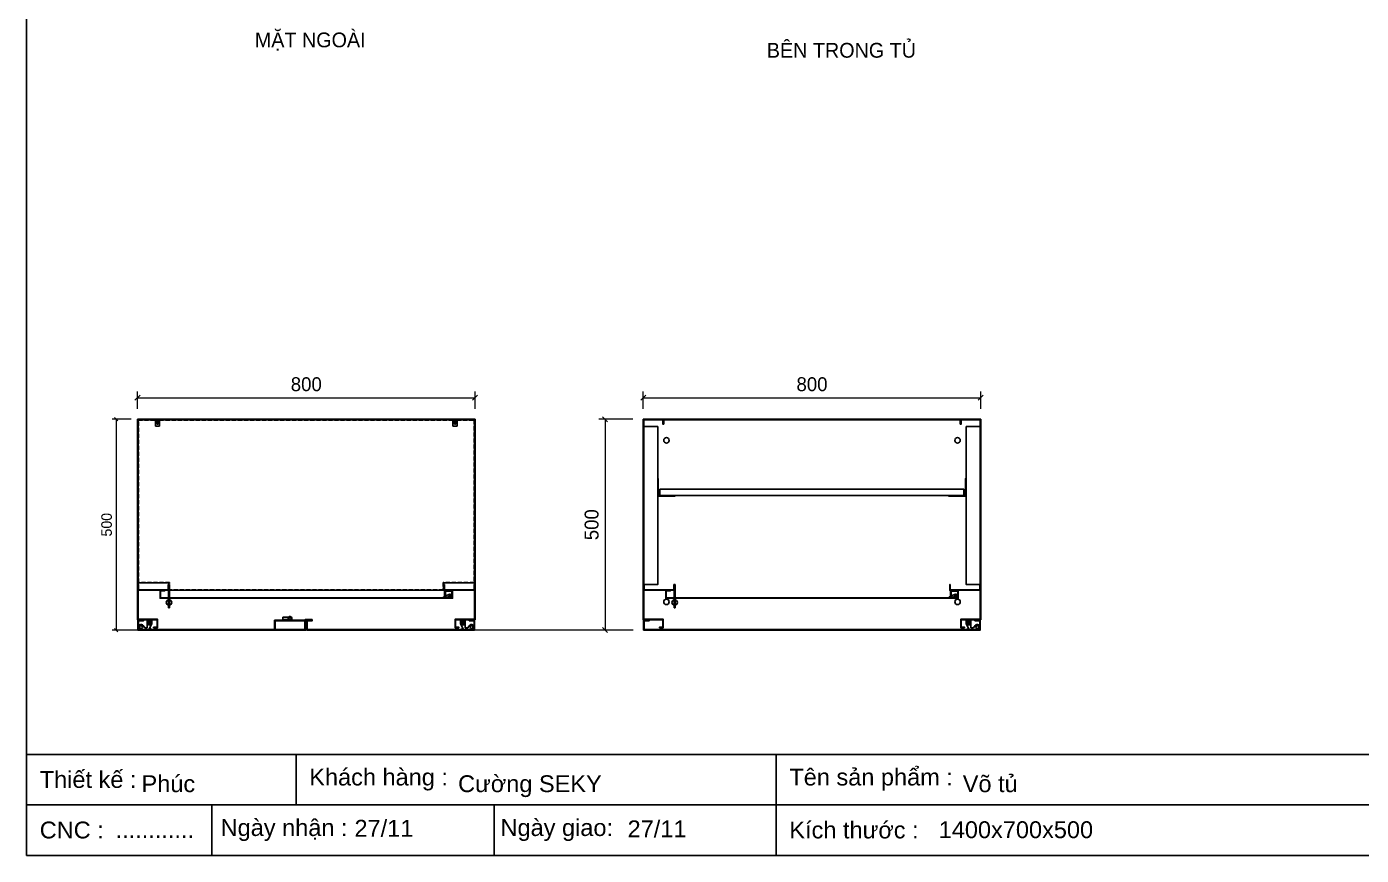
# Model space of a CAD drawing. Header units: millimetres. Extents: x 0 to 5930, y 0 to 4193.
# Drawn here: x 0 to 3163, y 0 to 1965 of the extents above; entities that cross this region are included whole.
import ezdxf

# ---------------------------------------------------------------- set-up
doc = ezdxf.new("R2010")
doc.units = ezdxf.units.MM
doc.linetypes.add('HIDDEN2', pattern=[4.7625, 3.175, -1.5875])
doc.layers.add('Ghi chu', color=7, linetype='Continuous')
doc.styles.add('Arial', font='arial.ttf')
doc.dimstyles.new('Dim-25', dxfattribs={"dimtxt": 25, "dimasz": 8, "dimexe": 10, "dimexo": 15, "dimgap": 10, "dimtad": 1, "dimdec": 0, "dimtxsty": 'Standard', "dimblk": 'OBLIQUE', "dimcen": 10, "dimclrd": 5, "dimclre": 5, "dimclrt": 3, "dimazin": 3, "dimtfac": 1, "dimtdec": 0, "dimtmove": 0, "dimatfit": 3, "dimldrblk": 'OBLIQUE', "dimlwd": 9, "dimlwe": 9})
doc.dimstyles.new('Dim-33', dxfattribs={"dimtxt": 33, "dimasz": 12, "dimexe": 15, "dimexo": 25, "dimgap": 15, "dimtad": 1, "dimdec": 0, "dimtxsty": 'Standard', "dimblk": 'OBLIQUE', "dimcen": 10, "dimclrd": 5, "dimclre": 5, "dimclrt": 3, "dimazin": 3, "dimtfac": 1, "dimtdec": 0, "dimtmove": 0, "dimatfit": 3, "dimldrblk": 'OPEN30', "dimlwd": 9, "dimlwe": 9})

# ---------------------------------------------------------------- blocks, each defined once
blk = doc.blocks.new('KHUNG CHUẨN')
at = {"color": 7}
for p, q in [((19889.2, -28535.2), (16919.2, -28535.2)), ((17239.2, -28535.2), (17239.2, -28595.2)), ((17809.2, -28535.2), (17809.2, -28655.2)), ((18939.2, -28595.2), (16919.2, -28595.2)), ((17139.2, -28595.2), (17139.2, -28655.2)), ((17474.2, -28595.2), (17474.2, -28655.2))]:
    blk.add_line(p, q, dxfattribs=at)
blk.add_lwpolyline([(16919.2, -26555.2), (19889.2, -26555.2), (19889.2, -28655.2), (16919.2, -28655.2)], close=True, dxfattribs=at)
at = {"color": 2, "char_height": 20, "attachment_point": 4, "style": 'Arial'}
for s, insert, width in [('  Khách hàng :', (17239.2, -28565.2), 917.634), ('  Tên sản phẩm :', (17809.2, -28565.2), 917.634), ('  Thiết kế :', (16919.2, -28565.2), 917.634), ('  CNC :', (16919.2, -28625.2), 917.634), ('  Ngày nhận :', (17134, -28625.2), 556.651), ('  Ngày giao:', (17466.3, -28625.2), 556.651), ('  Kích thước :', (17809.2, -28625.2), 917.634)]:
    blk.add_mtext(s, dxfattribs=dict(at, insert=insert, width=width))
at = {"color": 3, "style": 'Arial'}
for tag, p in [('#01', (17055.6, -28580.1)), ('#02', (17431.4, -28580.1)), ('#03', (18030.6, -28580.1)), ('#08', (18751.7, -28580.1)), ('#10', (19064.8, -28580.1)), ('#04', (17024.8, -28634.6)), ('#05', (17308.5, -28633)), ('#06', (17632.7, -28633.7)), ('#07', (18002, -28634.7)), ('#09', (18753.8, -28632.6)), ('#11', (19060.3, -28625.7)), ('#12', (19806.5, -28628.9))]:
    blk.add_attdef(tag, p, '', height=20, dxfattribs=at)
blk = doc.blocks.new('HL011-1-4')
h = blk.add_hatch()
h.set_pattern_fill('ANSI31', color=2, scale=0.5, style=0)
h.paths.add_polyline_path([(2.5, 0), (8.5, 0), (8.5, 12), (2.5, 12)])
at = {"color": 1}
for p, q in [((7, 23.5), (0, 10)), ((0, 0), (0, 10)), ((11, 0), (0, 0)), ((7, 23.5), (26, 23.5)), ((11, 0), (11, 19.5)), ((11, 19.5), (17, 19.5)), ((17, 19.5), (21.2, 13.9))]:
    blk.add_line(p, q, dxfattribs=at)
at = {"color": 2}
blk.add_lwpolyline([(2.5, 0), (2.5, 12), (8.5, 12), (8.5, 0)], dxfattribs=at)
at = {"color": 1}
blk.add_lwpolyline([(5.7, 21), (3, 21), (3, 23.5), (7, 23.5)], dxfattribs=at)
blk.add_circle((26, 17.5), 3.5, dxfattribs=at)
blk.add_arc((26, 17.5), 6, 216.8699, 90, dxfattribs=at)
blk = doc.blocks.new('*D4')
at = {"color": 0, "linetype": 'ByBlock', "lineweight": -2}
for p, q in [((1467.4, 1091.2), (1455.4, 1079.2)), ((2255.4, 1079.2), (2267.4, 1091.2))]:
    blk.add_line(p, q, dxfattribs=at)
at = {"color": 5, "lineweight": 9, "ltscale": 3, "transparency": 16777216}
for p, q in [((1461.4, 1059.1), (1461.4, 1100.2)), ((1461.4, 1085.2), (2261.4, 1085.2)), ((2261.4, 1059.1), (2261.4, 1100.2))]:
    blk.add_line(p, q, dxfattribs=at)
at = {"layer": 'Defpoints', "color": 0, "ltscale": 3, "transparency": 16777216}
for p in [(2261.4, 1085.2), (1461.4, 1034.1), (2261.4, 1034.1)]:
    blk.add_point(p, dxfattribs=at)
at = {"color": 3, "ltscale": 3, "transparency": 16777216, "insert": (1861.4, 1117.1), "char_height": 33, "attachment_point": 5}
blk.add_mtext('800', dxfattribs=at)
blk = doc.blocks.new('_Oblique')
at = {"color": 0, "linetype": 'ByBlock', "lineweight": -2}
blk.add_line((-0.5, -0.5), (0.5, 0.5), dxfattribs=at)
blk = doc.blocks.new('_Open30')
at = {"color": 0, "linetype": 'ByBlock', "lineweight": -2}
for p, q in [((-1, 0.27), (0, 0)), ((0, 0), (-1, -0.27)), ((0, 0), (-1, 0))]:
    blk.add_line(p, q, dxfattribs=at)
blk = doc.blocks.new('*D5')
at = {"color": 5, "lineweight": 9, "ltscale": 3, "transparency": 16777216}
for p, q in [((1436.4, 1034.1), (1356, 1034.1)), ((1371, 1034.1), (1371, 534.1)), ((1437.4, 534.1), (1356, 534.1))]:
    blk.add_line(p, q, dxfattribs=at)
at = {"color": 0, "linetype": 'ByBlock', "lineweight": -2}
for p, q in [((1377, 1028.1), (1365, 1040.1)), ((1365, 540.1), (1377, 528.1))]:
    blk.add_line(p, q, dxfattribs=at)
at = {"layer": 'Defpoints', "color": 0, "ltscale": 3, "transparency": 16777216}
for p in [(1461.4, 1034.1), (1371, 534.1), (1462.4, 534.1)]:
    blk.add_point(p, dxfattribs=at)
at = {"color": 3, "ltscale": 3, "transparency": 16777216, "insert": (1339.2, 784.1), "char_height": 33, "attachment_point": 5, "rotation": 90}
blk.add_mtext('500', dxfattribs=at)
blk = doc.blocks.new('HL036-1-2')
at = {"layer": 'Ghi chu', "color": 1}
for p, q in [((-3, 17.8), (-18.9, 17.8)), ((-18.9, 15.8), (-18.9, 17.8)), ((-12.1, 15.8), (-18.9, 15.8)), ((-16.4, 1), (-16.4, 14)), ((-15.6, 15), (-3.9, 17.7)), ((0, 0), (-15.4, 0)), ((-14.4, 3), (-14.4, 11.9)), ((0, 2), (-13.4, 2)), ((-13.1, 12.8), (-4.3, 9.8)), ((-6.2, 2), (-6.2, 0)), ((-1.2, 2), (-1.2, 0)), ((0, 0), (0, 2))]:
    blk.add_line(p, q, dxfattribs=at)
for radius in [4.1, 2.1]:
    blk.add_circle((-3, 13.7), radius, dxfattribs=at)
for centre, start, end in [((-15.4, 14), 102.9616, 180), ((-15.4, 1), 180, 270), ((-13.4, 11.9), 71.3254, 180), ((-13.4, 3), 180, 270)]:
    blk.add_arc(centre, 1, start, end, dxfattribs=at)
blk = doc.blocks.new('*D7')
at = {"color": 0, "linetype": 'ByBlock', "lineweight": -2}
for p, q in [((268.7, 1091.2), (256.7, 1079.2)), ((1056.7, 1079.2), (1068.7, 1091.2))]:
    blk.add_line(p, q, dxfattribs=at)
at = {"color": 5, "lineweight": 9, "ltscale": 3, "transparency": 16777216}
for p, q in [((262.7, 1059.1), (262.7, 1100.2)), ((262.7, 1085.2), (1062.7, 1085.2)), ((1062.7, 1059.1), (1062.7, 1100.2))]:
    blk.add_line(p, q, dxfattribs=at)
at = {"layer": 'Defpoints', "color": 0, "ltscale": 3, "transparency": 16777216}
for p in [(1062.7, 1085.2), (262.7, 1034.1), (1062.7, 1034.1)]:
    blk.add_point(p, dxfattribs=at)
at = {"color": 3, "ltscale": 3, "transparency": 16777216, "insert": (662.7, 1117.1), "char_height": 33, "attachment_point": 5}
blk.add_mtext('800', dxfattribs=at)
blk = doc.blocks.new('HL035-1-4')
at = {"color": 1}
for p, q in [((0, 4.5), (18.5, 4.5)), ((0, 3), (17, 3)), ((18.5, 3), (0.2, 3)), ((4.4, 1), (2.9, 0.7)), ((17, 3), (17, -3)), ((18.5, 3), (18.5, 4.5)), ((0, -3), (17, -3))]:
    blk.add_line(p, q, dxfattribs=at)
for radius, start, end in [(4.5, 90, 221.8103), (4.5, 221.8103, 13.4301), (3, 90, 270), (3, 87.0927, 90), (3, 270, 13.4301)]:
    blk.add_arc((0, 0), radius, start, end, dxfattribs=at)
blk = doc.blocks.new('*D12')
at = {"color": 5, "lineweight": 9, "ltscale": 3, "transparency": 16777216}
for p, q in [((247.7, 1034.1), (202.3, 1034.1)), ((212.3, 1034.1), (212.3, 534.1)), ((1374.2, 534.1), (202.3, 534.1))]:
    blk.add_line(p, q, dxfattribs=at)
at = {"color": 0, "linetype": 'ByBlock', "lineweight": -2}
for p, q in [((216.3, 1030.1), (208.3, 1038.1)), ((208.3, 538.1), (216.3, 530.1))]:
    blk.add_line(p, q, dxfattribs=at)
at = {"layer": 'Defpoints', "color": 0, "ltscale": 3, "transparency": 16777216}
for p in [(262.7, 1034.1), (212.3, 534.1), (1389.2, 534.1)]:
    blk.add_point(p, dxfattribs=at)
at = {"color": 3, "ltscale": 3, "transparency": 16777216, "insert": (189.5, 784.1), "char_height": 25, "attachment_point": 5, "rotation": 90}
blk.add_mtext('500', dxfattribs=at)

msp = doc.modelspace()

# ---------------------------------------------------------------- linework, layer by layer
at = {"color": 3, "ltscale": 3}
for p, q in [((305.1, 1032.9), (305.1, 1017.9)), ((305.1, 1017.9), (315.1, 1017.9)), ((315.1, 1032.9), (315.1, 1017.9)), ((1010.3, 1032.9), (1010.3, 1017.9)), ((1020.3, 1017.9), (1010.3, 1017.9)), ((1020.3, 1032.9), (1020.3, 1017.9))]:
    msp.add_line(p, q, dxfattribs=at)
at = {"color": 7}
for points in [[(300.9, 539.6), (310.1, 539.6), (310.1, 560), (263.9, 560), (263.9, 1032.9), (308.9, 1032.9), (308.9, 1022.9), (310.1, 1022.9), (310.1, 1022.9), (310.1, 1022.9), (310.1, 1022.9), (310.1, 1022.9), (310.1, 1034.1), (262.7, 1034.1), (262.7, 558.8), (308.9, 558.8), (308.9, 540.8), (300.9, 540.8)], [(1014.1, 1022.9), (1014.1, 1032.9), (311.3, 1032.9), (311.3, 1022.9), (310.1, 1022.9), (310.1, 1034.1), (1015.3, 1034.1), (1015.3, 1022.9)], [(1024.5, 539.6), (1015.3, 539.6), (1015.3, 560), (1061.5, 560), (1061.5, 1032.9), (1016.5, 1032.9), (1016.5, 1022.9), (1015.3, 1022.9), (1015.3, 1022.9), (1015.3, 1022.9), (1015.3, 1022.9), (1015.3, 1022.9), (1015.3, 1034.1), (1062.7, 1034.1), (1062.7, 558.8), (1016.5, 558.8), (1016.5, 540.8), (1024.5, 540.8)], [(1499.6, 539.6), (1508.8, 539.6), (1508.8, 560), (1462.6, 560), (1462.6, 1032.9), (1507.6, 1032.9), (1507.6, 1022.9), (1508.8, 1022.9), (1508.8, 1022.9), (1508.8, 1022.9), (1508.8, 1022.9), (1508.8, 1022.9), (1508.8, 1034.1), (1461.4, 1034.1), (1461.4, 558.8), (1507.6, 558.8), (1507.6, 540.8), (1499.6, 540.8)], [(2212.8, 1022.9), (2212.8, 1032.9), (1510, 1032.9), (1510, 1022.9), (1508.8, 1022.9), (1508.8, 1034.1), (2214, 1034.1), (2214, 1022.9)], [(2223.2, 539.6), (2214, 539.6), (2214, 560), (2260.2, 560), (2260.2, 1032.9), (2215.2, 1032.9), (2215.2, 1022.9), (2214, 1022.9), (2214, 1022.9), (2214, 1022.9), (2214, 1022.9), (2214, 1022.9), (2214, 1034.1), (2261.4, 1034.1), (2261.4, 558.8), (2215.2, 558.8), (2215.2, 540.8), (2223.2, 540.8)], [(676.7, 559.3), (660.5, 559.3), (660.5, 535.3), (264.9, 535.3), (264.9, 556.3), (276.9, 556.3), (276.9, 557.5), (263.7, 557.5), (263.7, 534.1), (661.7, 534.1), (661.7, 558.1), (676.7, 558.1)], [(1048.5, 556.3), (1060.5, 556.3), (1060.5, 535.3), (664.9, 535.3), (664.9, 556.3), (676.9, 556.3), (676.9, 557.5), (663.7, 557.5), (663.7, 534.1), (1061.7, 534.1), (1061.7, 557.5), (1048.5, 557.5)], [(2247.2, 556.3), (2259.2, 556.3), (2259.2, 535.3), (1463.6, 535.3), (1463.6, 556.3), (1475.6, 556.3), (1475.6, 557.5), (1462.4, 557.5), (1462.4, 534.1), (2260.4, 534.1), (2260.4, 557.5), (2247.2, 557.5)]]:
    msp.add_lwpolyline(points, close=True, dxfattribs=at)
at = {"color": 3, "ltscale": 3}
for points in [[(1020.3, 1032.9), (1061.5, 1032.9), (1061.5, 646), (988.1, 646), (988.1, 628.8), (337.3, 628.8), (337.3, 646), (263.9, 646), (263.9, 1032.9), (305.1, 1032.9)], [(315.1, 1032.9), (1010.3, 1032.9)]]:
    msp.add_lwpolyline(points, dxfattribs=at)
at = {"color": 3, "linetype": 'HIDDEN2', "ltscale": 3}
for points in [[(1020.3, 1031.7), (1060.3, 1031.7), (1060.3, 647.2), (986.9, 647.2), (986.9, 630), (338.5, 630), (338.5, 647.2), (265.1, 647.2), (265.1, 1031.7), (305.1, 1031.7)], [(315.1, 1031.7), (1010.3, 1031.7)]]:
    msp.add_lwpolyline(points, dxfattribs=at)
at = {"color": 33}
for points in [[(1462.6, 1017), (1495.6, 1017), (1495.6, 642), (1462.6, 642)], [(2260.2, 1017), (2227.2, 1017), (2227.2, 642), (2260.2, 642)]]:
    msp.add_lwpolyline(points, close=True, dxfattribs=at)
at = {"color": 85}
for points in [[(1537.1, 852), (1495.6, 852), (1495.6, 893.5), (1497.1, 893.5), (1497.1, 853.5), (1537.1, 853.5)], [(2185.1, 852), (2226.6, 852), (2226.6, 893.5), (2225.1, 893.5), (2225.1, 853.5), (2185.1, 853.5)], [(1501.1, 868.5), (2221.1, 868.5), (2221.1, 853.5), (1501.1, 853.5)]]:
    msp.add_lwpolyline(points, close=True, dxfattribs=at)
at = {"color": 3}
for points in [[(335.1, 642), (335.1, 630), (265.1, 630), (265.1, 642), (263.9, 642), (263.9, 628.8), (336.3, 628.8), (336.3, 642)], [(990.3, 642), (990.3, 630), (1060.3, 630), (1060.3, 642), (1061.5, 642), (1061.5, 628.8), (989.1, 628.8), (989.1, 642)], [(1533.8, 642), (1533.8, 630), (1463.8, 630), (1463.8, 642), (1462.6, 642), (1462.6, 628.8), (1535, 628.8), (1535, 642)], [(2189, 642), (2189, 630), (2259, 630), (2259, 642), (2260.2, 642), (2260.2, 628.8), (2187.8, 628.8), (2187.8, 642)]]:
    msp.add_lwpolyline(points, close=True, dxfattribs=at)
at = {"ltscale": 3}
for points in [[(336.3, 642), (338.3, 642), (338.3, 587), (336.3, 587)], [(1535, 642), (1537, 642), (1537, 587), (1535, 587)]]:
    msp.add_lwpolyline(points, close=True, dxfattribs=at)
at = {"color": 6}
for points in [[(998.1, 627), (1008.1, 627), (1008.1, 611), (317.3, 611), (317.3, 627), (327.3, 627), (327.3, 628.2), (316.1, 628.2), (316.1, 609.8), (1009.3, 609.8), (1009.3, 628.2), (998.1, 628.2)], [(2196.8, 627), (2206.8, 627), (2206.8, 611), (1516, 611), (1516, 627), (1526, 627), (1526, 628.2), (1514.8, 628.2), (1514.8, 609.8), (2208, 609.8), (2208, 628.2), (2196.8, 628.2)]]:
    msp.add_lwpolyline(points, close=True, dxfattribs=at)
msp.add_lwpolyline([(659, 535.3), (659, 556.1), (589, 556.1), (589, 535.3), (587.5, 535.3), (587.5, 557.6), (660.5, 557.6), (660.5, 535.3)], close=True)
at = {"color": 2, "ltscale": 3}
for centre in [(1516.4, 984.1), (2206.4, 984.1), (1516.4, 601.1), (2206.4, 601.1)]:
    msp.add_circle(centre, 6.5, dxfattribs=at)
at = {"ltscale": 3}
for centre in [(337.3, 599.5), (1536, 599.5)]:
    msp.add_circle(centre, 6.5, dxfattribs=at)
msp.add_circle((624, 562.1), 3)

# ---------------------------------------------------------------- block references
at = {"color": 3}
ref = msp.add_blockref('KHUNG CHUẨN', (-33779.3, 57210), dxfattribs=dict(at, xscale=1.996500000008381, yscale=1.996500000008381, zscale=1.996500000008381))
ref.add_attrib('#03', 'Võ tủ', (2218.8, 149.9), dxfattribs={"color": 3, "height": 39.93, "style": 'Arial'})
ref.add_attrib('#07', '1400x700x500', (2161.7, 40.8), dxfattribs={"color": 3, "height": 39.93, "style": 'Arial'})
ref.add_attrib('#02', 'Cường SEKY', (1022.5, 149.9), dxfattribs={"color": 3, "height": 39.93, "style": 'Arial'})
ref.add_attrib('#05', '27/11', (777, 44.2), dxfattribs={"color": 3, "height": 39.93, "style": 'Arial'})
ref.add_attrib('#06', '27/11', (1424.3, 42.8), dxfattribs={"color": 3, "height": 39.93, "style": 'Arial'})
ref.add_attrib('#01', 'Phúc', (272.2, 149.9), dxfattribs={"color": 3, "height": 39.93, "style": 'Arial'})
ref.add_attrib('#04', '............', (210.7, 41), dxfattribs={"color": 3, "height": 39.93, "style": 'Arial'})
at = {"color": 7, "xscale": -1, "rotation": 180}
for name, p in [('HL036-1-2', (1007, 628.8)), ('HL036-1-2', (2205.7, 628.8)), ('HL011-1-4', (1028.5, 558.8)), ('HL011-1-4', (2227.2, 558.8))]:
    msp.add_blockref(name, p, dxfattribs=at)
at = {"color": 7, "rotation": 180}
for name, p in [('HL011-1-4', (296.9, 558.8)), ('HL035-1-4', (624, 562.1))]:
    msp.add_blockref(name, p, dxfattribs=at)

# ---------------------------------------------------------------- texts
at = {"color": 2, "char_height": 35, "attachment_point": 5}
for s, insert, width in [('MẶT NGOÀI', (672, 1930), 1172), ('BÊN TRONG TỦ', (1931.1, 1909), 1072)]:
    msp.add_mtext(s, dxfattribs=dict(at, insert=insert, width=width))

# ---------------------------------------------------------------- dimensions: what is measured, and where the dimension line sits
at = {"ltscale": 3}
for base, p1, p2, picture, middle in [((1062.7, 1085.2), (262.7, 1034.1), (1062.7, 1034.1), '*D7', (662.7, 1117.1)), ((2261.4, 1085.2), (1461.4, 1034.1), (2261.4, 1034.1), '*D4', (1861.4, 1117.1))]:
    dim = msp.add_linear_dim(base=base, p1=p1, p2=p2, dimstyle='Dim-33', dxfattribs=at)
    dim.commit()
    dim.dimension.update_dxf_attribs({"geometry": picture, "text_midpoint": middle})
at = {"color": 2, "ltscale": 3}
dim = msp.add_linear_dim(base=(212.3, 534.1), p1=(262.7, 1034.1), p2=(1389.2, 534.1), angle=90, dimstyle='Dim-25', dxfattribs=at)
dim.commit()
dim.dimension.update_dxf_attribs({"geometry": '*D12', "text_midpoint": (189.5, 784.1)})
at = {"ltscale": 3}
dim = msp.add_linear_dim(base=(1371, 534.1), p1=(1461.4, 1034.1), p2=(1462.4, 534.1), angle=90, dimstyle='Dim-33', dxfattribs=at)
dim.commit()
dim.dimension.update_dxf_attribs({"geometry": '*D5', "text_midpoint": (1339.2, 784.1)})

doc.saveas('drawing.dxf')
